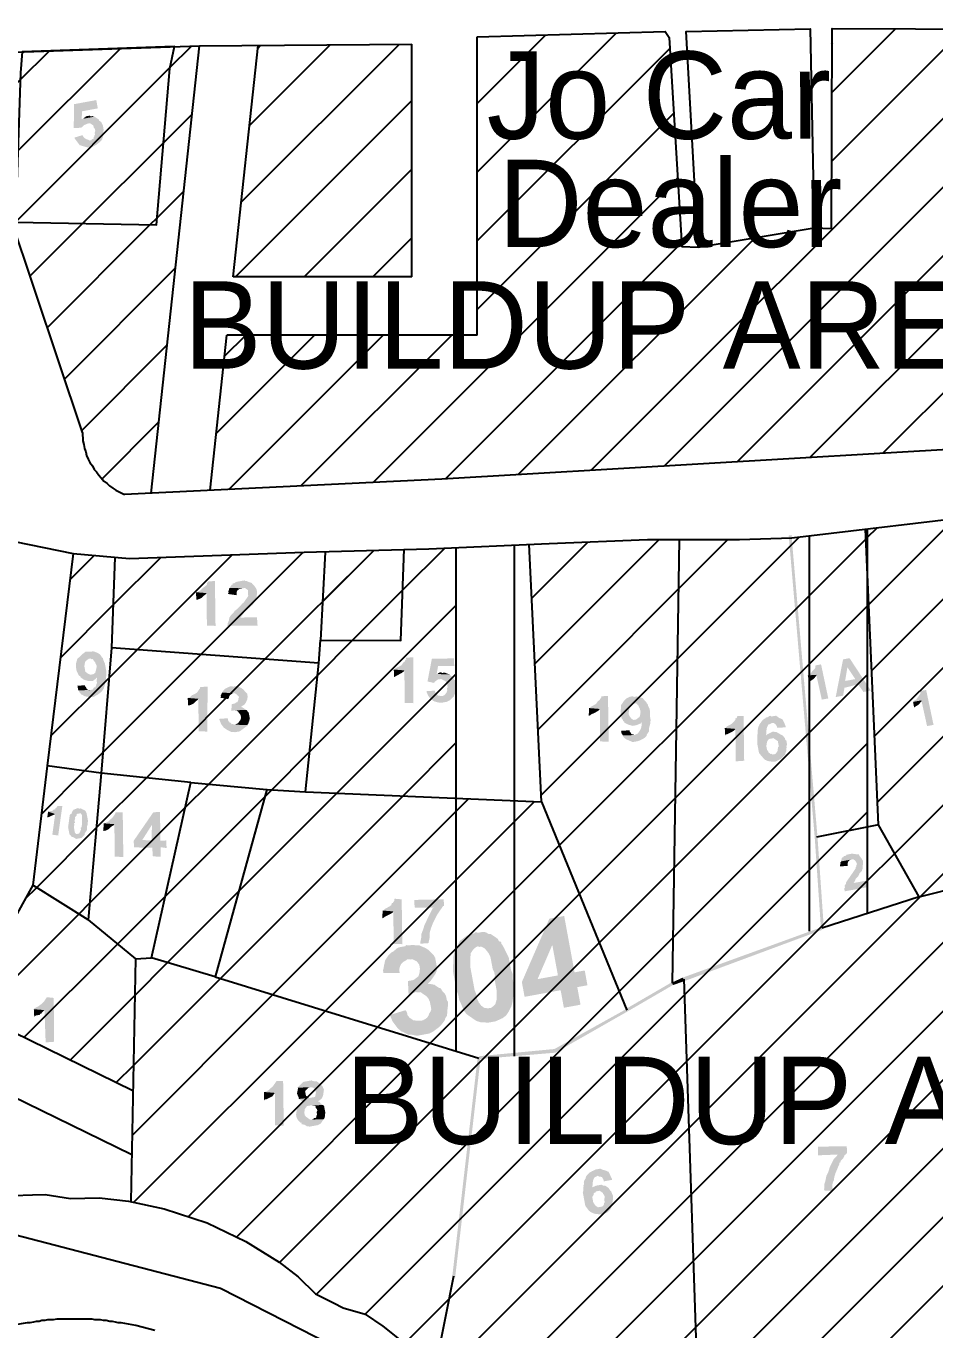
# Model space of a CAD drawing. Header units: metres. Extents: x 297 to 3998, y 336 to 1712.
# Drawn here: x 2964.6 to 3058.2, y 1105.3 to 1239.6 of the extents above; entities that cross this region are included whole.
import ezdxf

# ---------------------------------------------------------------- set-up
doc = ezdxf.new("R2010")
doc.units = ezdxf.units.M
doc.header["$MEASUREMENT"] = 0
doc.styles.get("Standard").update_dxf_attribs({"font": 'CENSCBK.TTF'})
pattern_1 = [(45, (-2513.5867, 677.9554), (-3.535534, 3.535534), [])]

msp = doc.modelspace()

# ---------------------------------------------------------------- hatches: boundary and pattern name
h = msp.add_hatch()
h.set_pattern_fill('ANSI31', color=2, scale=40, style=0)
h.set_pattern_definition(pattern_1)
h.paths.add_polyline_path([(3047.582, 1239.357), (3047.535, 1218.774), (3045.752, 1218.839), (3033.816, 1216.837), (3032.127, 1216.919), (3030.82, 1238.434), (3030.412, 1239.048), (3011.058, 1238.506), (3011.058, 1207.802), (2985.275, 1207.802), (2983.554, 1191.809), (3007.402, 1192.971), (3072.266, 1196.752), (3084.713, 1198.652), (3086.519, 1200.068), (3088.325, 1201.484), (3090.097, 1203.09), (3091.755, 1204.773), (3093.319, 1206.44), (3093.729, 1212.225), (3094.045, 1217.992), (3094.265, 1223.742), (3094.372, 1229.57), (3094.289, 1235.363), (3094.184, 1235.934), (3094.114, 1236.315), (3094.061, 1236.601), (3093.913, 1236.869), (3093.766, 1237.137), (3093.618, 1237.405), (3093.487, 1237.578), (3093.114, 1238.001), (3092.646, 1238.407), (3092.42, 1238.562), (3092.195, 1238.718), (3091.891, 1238.76), (3091.666, 1238.915), (3091.363, 1238.958), (3091.042, 1239.096), (3090.436, 1239.181)])
h.paths.add_polyline_path([(3092.739, 1224.544), (3083.179, 1210.182), (3072.899, 1207.205), (3063.979, 1211.271), (3065.124, 1225.362)], flags=16)
h = msp.add_hatch()
h.set_pattern_fill('ANSI31', color=2, scale=40, style=0)
h.set_pattern_definition(pattern_1)
h.paths.add_polyline_path([(2970.39, 1197.767), (2970.453, 1196.893), (2970.523, 1196.512), (2970.594, 1196.131), (2970.759, 1195.768), (2970.829, 1195.387), (2970.994, 1195.023), (2971.16, 1194.66), (2971.42, 1194.314), (2971.586, 1193.951), (2971.829, 1193.701), (2972.089, 1193.355), (2972.332, 1193.104), (2972.593, 1192.759), (2972.931, 1192.526), (2973.174, 1192.275), (2973.513, 1192.042), (2973.851, 1191.809), (2974.718, 1191.378), (2977.488, 1191.513), (2982.445, 1237.592), (2979.858, 1237.502), (2979.39, 1235.263), (2978.026, 1219.163), (2963.504, 1219.44), (2964.022, 1234.794), (2964.201, 1236.953), (2959.362, 1236.784), (2957.964, 1234.755)])
h = msp.add_hatch()
h.set_pattern_fill('ANSI31', color=2, scale=40, style=0)
h.set_pattern_definition(pattern_1)
h.paths.add_polyline_path([(2964.201, 1236.953), (2964.022, 1234.794), (2963.504, 1219.44), (2978.026, 1219.163), (2979.39, 1235.263), (2979.858, 1237.502)])
h = msp.add_hatch()
h.set_pattern_fill('ANSI31', color=2, scale=40, style=0)
h.set_pattern_definition(pattern_1)
h.paths.add_polyline_path([(3004.31, 1237.746), (2988.484, 1237.635), (2985.92, 1213.802), (3004.31, 1213.802)])
at = {"linetype": 'Continuous'}
for points in [[(2971.821, 1231.998), (2969.536, 1231.577), (2969.499, 1229.109), (2970.278, 1229.154), (2970.529, 1229.397), (2970.892, 1229.563), (2972.112, 1229.886), (2972.095, 1229.981), (2971.982, 1230.059), (2971.869, 1230.136), (2971.756, 1230.214), (2971.644, 1230.292), (2970.311, 1230.046), (2970.361, 1230.843), (2971.979, 1231.141)], [(2970.942, 1230.359), (2970.752, 1230.324), (2970.674, 1230.212), (2970.579, 1230.194), (2970.501, 1230.081), (2970.311, 1230.046), (2971.644, 1230.292), (2971.548, 1230.274), (2971.436, 1230.352), (2971.245, 1230.317), (2971.133, 1230.394), (2971.037, 1230.377)], [(2972.112, 1229.886), (2970.892, 1229.563), (2971.082, 1229.598), (2971.178, 1229.615), (2971.29, 1229.538), (2971.403, 1229.46), (2971.516, 1229.382), (2971.551, 1229.192), (2971.681, 1229.019), (2971.716, 1228.829), (2971.656, 1228.621), (2971.674, 1228.525), (2971.691, 1228.43), (2971.614, 1228.317), (2971.631, 1228.222), (2971.536, 1228.205), (2971.571, 1228.014), (2971.381, 1227.979), (2971.303, 1227.866), (2971.208, 1227.849), (2972.446, 1228.077), (2972.523, 1228.19), (2972.548, 1228.588), (2972.573, 1228.986), (2972.503, 1229.367), (2972.338, 1229.731), (2972.225, 1229.808)], [(2970.419, 1228.393), (2969.579, 1228.139), (2969.597, 1228.044), (2969.857, 1227.699), (2970.118, 1227.353), (2970.534, 1227.233), (2970.95, 1227.112), (2971.426, 1227.2), (2971.789, 1227.365), (2972.135, 1227.626), (2972.463, 1227.982), (2972.446, 1228.077), (2971.208, 1227.849), (2971.113, 1227.831), (2971, 1227.909), (2970.792, 1227.969), (2970.679, 1228.047), (2970.566, 1228.124), (2970.436, 1228.297)], [(3046.09, 1156.097), (3043.125, 1187.15), (3043.411, 1187.203)], [(3045.805, 1156.045), (3046.09, 1156.097), (3043.125, 1187.15)], [(2984.039, 1182.464), (2983.355, 1182.437), (2983.277, 1182.324), (2983.199, 1182.211), (2983.217, 1182.116), (2983.139, 1182.003), (2982.966, 1181.873), (2982.793, 1181.743), (2982.543, 1181.499), (2982.275, 1181.352), (2982.18, 1181.334), (2982.084, 1181.317), (2983.184, 1181.224), (2983.21, 1177.882), (2984.101, 1177.849)], [(2986.887, 1182.497), (2986.697, 1182.462), (2986.506, 1182.427), (2986.411, 1182.409), (2986.316, 1182.392), (2986.221, 1182.374), (2986.048, 1182.244), (2985.858, 1182.209), (2985.875, 1182.114), (2985.78, 1182.096), (2985.702, 1181.983), (2985.625, 1181.87), (2985.547, 1181.758), (2986.932, 1181.718), (2987.123, 1181.753), (2987.348, 1181.597), (2987.461, 1181.52), (2987.436, 1181.121), (2987.471, 1180.931), (2987.394, 1180.818), (2987.083, 1180.367), (2987.005, 1180.255), (2986.832, 1180.124), (2986.755, 1180.011), (2986.504, 1179.768), (2986.254, 1179.525), (2986.081, 1179.395), (2985.925, 1179.17), (2985.675, 1178.927), (2985.52, 1178.701), (2985.477, 1178.398), (2985.339, 1178.077), (2985.357, 1177.982), (2985.279, 1177.869), (2988.431, 1177.859), (2988.368, 1178.734), (2986.602, 1178.704), (2986.697, 1178.721), (2986.775, 1178.834), (2986.93, 1179.059), (2987.085, 1179.285), (2987.509, 1179.658), (2987.932, 1180.032), (2988.088, 1180.257), (2988.243, 1180.483), (2988.321, 1180.595), (2988.303, 1180.691), (2988.346, 1180.994), (2988.388, 1181.297), (2988.336, 1181.582), (2988.188, 1181.851), (2988.057, 1182.023), (2987.814, 1182.274), (2987.606, 1182.334), (2987.286, 1182.472), (2987.19, 1182.454), (2987.078, 1182.532)], [(2985.547, 1181.758), (2985.469, 1181.645), (2985.487, 1181.55), (2985.409, 1181.437), (2985.444, 1181.247), (2985.367, 1181.134), (2986.276, 1181.006), (2986.259, 1181.101), (2986.301, 1181.404), (2986.379, 1181.517), (2986.552, 1181.648), (2986.742, 1181.683), (2986.932, 1181.718)], [(2982.084, 1181.317), (2982.13, 1180.537), (2982.32, 1180.572), (2982.683, 1180.738), (2982.934, 1180.981), (2983.107, 1181.111), (2983.184, 1181.224)], [(2971.206, 1175.178), (2970.712, 1175.185), (2970.367, 1174.925), (2970.116, 1174.681), (2969.866, 1174.438), (2969.745, 1174.023), (2969.72, 1173.624), (2969.79, 1173.243), (2969.956, 1172.88), (2969.973, 1172.785), (2971.246, 1172.822), (2971.038, 1172.883), (2970.813, 1173.038), (2970.7, 1173.116), (2970.665, 1173.306), (2970.63, 1173.496), (2970.595, 1173.687), (2970.637, 1173.99), (2970.697, 1174.198), (2970.87, 1174.328), (2971.043, 1174.459), (2971.234, 1174.494), (2972.506, 1174.531), (2972.394, 1174.609), (2972.246, 1174.877), (2972.02, 1175.032), (2971.7, 1175.17), (2971.492, 1175.23), (2971.301, 1175.195)], [(2972.506, 1174.531), (2971.234, 1174.494), (2971.346, 1174.416), (2971.441, 1174.433), (2971.702, 1174.088), (2971.867, 1173.724), (2971.825, 1173.421), (2971.765, 1173.213), (2971.705, 1173.005), (2971.532, 1172.875), (2971.341, 1172.84), (2971.246, 1172.822), (2969.973, 1172.785), (2970.199, 1172.629), (2971.888, 1172.547), (2971.905, 1172.452), (2971.845, 1172.244), (2971.863, 1172.149), (2971.898, 1171.958), (2971.82, 1171.845), (2971.837, 1171.75), (2971.76, 1171.637), (2971.777, 1171.542), (2971.682, 1171.525), (2971.587, 1171.507), (2971.432, 1171.282), (2971.241, 1171.247), (2969.968, 1171.209), (2970.099, 1171.036), (2970.116, 1170.941), (2970.229, 1170.863), (2970.247, 1170.768), (2970.342, 1170.785), (2970.455, 1170.708), (2970.567, 1170.63), (2970.775, 1170.57), (2971.078, 1170.527), (2971.174, 1170.545), (2971.477, 1170.502), (2971.745, 1170.65), (2972.013, 1170.798), (2972.186, 1170.928), (2972.359, 1171.059), (2972.592, 1171.397), (2972.712, 1171.813), (2972.832, 1172.229), (2972.84, 1172.722), (2972.847, 1173.216), (2972.777, 1173.597), (2972.707, 1173.978), (2972.541, 1174.341), (2972.524, 1174.436)], [(3004.484, 1174.616), (3003.704, 1174.57), (3003.722, 1174.475), (3003.74, 1174.38), (3003.644, 1174.362), (3003.584, 1174.155), (3003.489, 1174.137), (3003.411, 1174.024), (3003.256, 1173.799), (3002.988, 1173.651), (3002.625, 1173.486), (3002.547, 1173.373), (3002.452, 1173.355), (3003.552, 1173.263), (3003.577, 1169.92), (3004.469, 1169.888)], [(3008.64, 1174.496), (3006.38, 1174.473), (3005.927, 1172.125), (3006.646, 1171.962), (3006.628, 1172.058), (3006.801, 1172.188), (3006.974, 1172.318), (3007.069, 1172.336), (3007.165, 1172.353), (3007.26, 1172.371), (3008.628, 1172.426), (3008.498, 1172.599), (3008.385, 1172.677), (3008.272, 1172.754), (3008.254, 1172.849), (3006.869, 1172.889), (3007.014, 1173.704), (3008.685, 1173.716)], [(3046.455, 1173.884), (3045.884, 1173.778), (3045.842, 1173.475), (3045.591, 1173.232), (3045.436, 1173.007), (3045.185, 1172.764), (3045.09, 1172.746), (3045.964, 1172.809), (3046.533, 1170.256), (3047.2, 1170.378)], [(3049.389, 1174.523), (3048.723, 1174.4), (3047.961, 1170.519), (3048.723, 1170.659), (3048.868, 1171.473), (3050.279, 1171.832), (3048.936, 1172.175), (3049.166, 1173.596)], [(3049.389, 1174.523), (3049.166, 1173.596), (3049.983, 1172.368), (3048.936, 1172.175), (3050.279, 1171.832), (3050.818, 1171.045), (3051.579, 1171.185)], [(2970.199, 1172.629), (2970.216, 1172.534), (2970.555, 1172.301), (2970.971, 1172.181), (2971.464, 1172.174), (2971.81, 1172.434), (2971.888, 1172.547)], [(3002.452, 1173.355), (3002.497, 1172.576), (3002.765, 1172.724), (3003.033, 1172.872), (3003.301, 1173.02), (3003.474, 1173.15), (3003.552, 1173.263)], [(3007.44, 1172.995), (3007.327, 1173.072), (3007.137, 1173.037), (3006.964, 1172.907), (3006.869, 1172.889), (3008.254, 1172.849), (3007.839, 1172.97), (3007.726, 1173.047), (3007.631, 1173.03)], [(3008.628, 1172.426), (3007.26, 1172.371), (3007.355, 1172.388), (3007.468, 1172.311), (3007.581, 1172.233), (3007.788, 1172.173), (3007.806, 1172.078), (3007.936, 1171.905), (3008.007, 1171.524), (3007.929, 1171.411), (3007.964, 1171.221), (3007.904, 1171.013), (3007.748, 1170.787), (3007.576, 1170.657), (3007.385, 1170.622), (3008.676, 1170.564), (3008.658, 1170.66), (3008.873, 1171.093), (3008.898, 1171.491), (3008.828, 1171.872), (3008.758, 1172.253), (3008.645, 1172.331)], [(3045.09, 1172.746), (3045.213, 1172.08), (3045.654, 1172.358), (3045.982, 1172.714), (3045.964, 1172.809)], [(2970.66, 1171.73), (2969.881, 1171.685), (2969.951, 1171.304), (2969.968, 1171.209), (2971.241, 1171.247), (2971.051, 1171.211), (2970.938, 1171.289), (2970.825, 1171.367), (2970.808, 1171.462), (2970.677, 1171.635)], [(2983.285, 1171.595), (2982.506, 1171.55), (2982.523, 1171.455), (2982.446, 1171.342), (2982.368, 1171.23), (2982.29, 1171.117), (2982.213, 1171.004), (2982.04, 1170.874), (2981.677, 1170.708), (2981.426, 1170.465), (2981.331, 1170.448), (2981.236, 1170.43), (2982.335, 1170.338), (2982.361, 1166.995), (2983.253, 1166.963)], [(2984.776, 1170.984), (2984.638, 1170.663), (2984.656, 1170.568), (2984.578, 1170.455), (2985.392, 1170.31), (2985.47, 1170.423), (2985.53, 1170.631), (2985.608, 1170.744), (2985.876, 1170.891), (2985.971, 1170.909)], [(2986.039, 1171.611), (2985.943, 1171.593), (2985.64, 1171.636), (2985.277, 1171.47), (2985.009, 1171.322), (2984.776, 1170.984), (2985.971, 1170.909), (2986.066, 1170.927), (2986.292, 1170.771), (2986.535, 1170.521), (2986.457, 1170.408), (2986.475, 1170.313), (2986.414, 1170.105), (2986.337, 1169.992), (2986.242, 1169.975), (2986.069, 1169.844), (2985.878, 1169.809), (2985.783, 1169.792), (2985.715, 1169.09), (2986.096, 1169.16), (2987.274, 1169.18), (2987.161, 1169.258), (2987.048, 1169.336), (2986.823, 1169.491), (2986.728, 1169.473), (2986.805, 1169.586), (2987.073, 1169.734), (2987.229, 1169.96), (2987.366, 1170.28), (2987.409, 1170.583), (2987.356, 1170.869), (2987.113, 1171.12), (2986.983, 1171.292), (2986.758, 1171.448), (2986.437, 1171.586), (2986.324, 1171.663), (2986.134, 1171.628)], [(3006.691, 1171.183), (3005.817, 1171.121), (3005.834, 1171.025), (3006, 1170.662), (3006.26, 1170.316), (3006.599, 1170.083), (3007.014, 1169.963), (3007.413, 1169.938), (3007.889, 1170.026), (3008.252, 1170.191), (3008.58, 1170.547), (3008.676, 1170.564), (3007.385, 1170.622), (3007.082, 1170.665), (3006.987, 1170.647), (3006.969, 1170.742), (3006.857, 1170.82), (3006.839, 1170.915), (3006.726, 1170.993), (3006.709, 1171.088)], [(3057.277, 1171.251), (3056.705, 1171.146), (3056.663, 1170.842), (3056.43, 1170.504), (3056.275, 1170.279), (3056.006, 1170.131), (3055.929, 1170.018), (3056.786, 1170.176), (3057.372, 1167.528), (3058.039, 1167.651)], [(2981.236, 1170.43), (2981.281, 1169.651), (2981.566, 1169.704), (2981.834, 1169.852), (2982.085, 1170.095), (2982.258, 1170.225), (2982.335, 1170.338)], [(3024.513, 1170.628), (3023.829, 1170.6), (3023.846, 1170.505), (3023.768, 1170.392), (3023.691, 1170.28), (3023.613, 1170.167), (3023.518, 1170.149), (3023.44, 1170.037), (3023.285, 1169.811), (3023.017, 1169.663), (3022.749, 1169.515), (3022.671, 1169.403), (3022.576, 1169.385), (3023.676, 1169.292), (3023.701, 1165.95), (3024.593, 1165.918)], [(3027.284, 1170.548), (3027.188, 1170.53), (3027.076, 1170.608), (3026.79, 1170.555), (3026.427, 1170.39), (3026.176, 1170.147), (3026.021, 1169.921), (3025.943, 1169.809), (3025.866, 1169.696), (3025.841, 1169.298), (3025.798, 1168.994), (3025.851, 1168.709), (3025.921, 1168.328), (3026.051, 1168.155), (3027.324, 1168.193), (3027.133, 1168.158), (3026.908, 1168.313), (3026.778, 1168.486), (3026.63, 1168.754), (3026.672, 1169.057), (3026.715, 1169.36), (3026.775, 1169.568), (3026.93, 1169.794), (3027.216, 1169.846), (3028.489, 1169.884), (3028.471, 1169.979), (3028.228, 1170.23), (3028.098, 1170.403), (3027.89, 1170.463), (3027.474, 1170.583), (3027.379, 1170.565)], [(3028.489, 1169.884), (3027.216, 1169.846), (3027.406, 1169.881), (3027.65, 1169.631), (3027.815, 1169.268), (3027.85, 1169.077), (3027.868, 1168.982), (3027.825, 1168.679), (3027.765, 1168.471), (3027.592, 1168.341), (3027.419, 1168.21), (3027.324, 1168.193), (3026.051, 1168.155), (3026.069, 1168.06), (3026.181, 1167.982), (3027.965, 1167.917), (3027.983, 1167.822), (3027.958, 1167.424), (3027.82, 1167.103), (3027.587, 1166.765), (3027.224, 1166.599), (3026.046, 1166.579), (3026.064, 1166.484), (3026.194, 1166.311), (3026.42, 1166.156), (3026.74, 1166.018), (3027.061, 1165.88), (3027.347, 1165.933), (3027.632, 1165.985), (3027.995, 1166.151), (3028.264, 1166.299), (3028.514, 1166.542), (3028.497, 1166.637), (3028.574, 1166.75), (3028.73, 1166.975), (3028.755, 1167.373), (3028.875, 1167.789), (3028.9, 1168.188), (3028.83, 1168.569), (3028.855, 1168.967), (3028.785, 1169.348), (3028.637, 1169.616), (3028.619, 1169.711), (3028.602, 1169.806)], [(3055.929, 1170.018), (3056.034, 1169.447), (3056.475, 1169.725), (3056.803, 1170.081), (3056.786, 1170.176)], [(2985.362, 1168.336), (2984.488, 1168.273), (2984.505, 1168.178), (2984.688, 1167.72), (2984.949, 1167.374), (2985.287, 1167.141), (2985.721, 1166.925), (2986.119, 1166.9), (2986.595, 1166.988), (2986.941, 1167.249), (2987.286, 1167.509), (2987.364, 1167.622), (2986.074, 1167.679), (2985.866, 1167.74), (2985.771, 1167.722), (2985.64, 1167.895), (2985.545, 1167.877), (2985.528, 1167.973), (2985.415, 1168.05), (2985.397, 1168.145)], [(2987.274, 1169.18), (2986.096, 1169.16), (2986.191, 1169.178), (2986.417, 1169.022), (2986.547, 1168.85), (2986.678, 1168.677), (2986.73, 1168.391), (2986.67, 1168.183), (2986.515, 1167.958), (2986.437, 1167.845), (2986.169, 1167.697), (2986.074, 1167.679), (2987.364, 1167.622), (2987.519, 1167.847), (2987.502, 1167.943), (2987.58, 1168.055), (2987.562, 1168.151), (2987.64, 1168.263), (2987.605, 1168.454), (2987.587, 1168.549), (2987.534, 1168.835), (2987.517, 1168.93), (2987.404, 1169.007), (2987.387, 1169.103)], [(3022.576, 1169.385), (3022.526, 1168.588), (3022.621, 1168.606), (3022.794, 1168.736), (3023.157, 1168.902), (3023.425, 1169.049), (3023.598, 1169.18), (3023.676, 1169.292)], [(3038.476, 1168.574), (3037.792, 1168.547), (3037.809, 1168.451), (3037.732, 1168.339), (3037.636, 1168.321), (3037.654, 1168.226), (3037.576, 1168.113), (3037.499, 1168), (3037.248, 1167.757), (3036.98, 1167.609), (3036.712, 1167.462), (3036.634, 1167.349), (3036.539, 1167.331), (3037.639, 1167.239), (3037.664, 1163.896), (3038.539, 1163.959)], [(3041.532, 1168.547), (3041.342, 1168.512), (3041.229, 1168.589), (3041.134, 1168.572), (3040.961, 1168.441), (3040.866, 1168.424), (3040.771, 1168.406), (3040.693, 1168.294), (3040.598, 1168.276), (3040.347, 1168.033), (3040.27, 1167.92), (3041.465, 1167.845), (3041.56, 1167.863), (3041.673, 1167.785), (3041.785, 1167.707), (3041.933, 1167.439), (3041.951, 1167.344), (3042.825, 1167.407), (3042.808, 1167.502), (3042.625, 1167.96), (3042.477, 1168.229), (3042.156, 1168.366), (3041.818, 1168.599), (3041.628, 1168.564)], [(3026.738, 1167.1), (3025.863, 1167.038), (3025.916, 1166.752), (3026.046, 1166.579), (3027.224, 1166.599), (3027.111, 1166.677), (3027.016, 1166.659), (3026.903, 1166.737), (3026.885, 1166.832), (3026.773, 1166.91), (3026.755, 1167.005)], [(3026.181, 1167.982), (3026.199, 1167.887), (3026.632, 1167.672), (3027.048, 1167.551), (3027.429, 1167.621), (3027.888, 1167.804), (3027.965, 1167.917)], [(3036.539, 1167.331), (3036.584, 1166.552), (3036.567, 1166.647), (3036.757, 1166.682), (3037.12, 1166.848), (3037.388, 1166.996), (3037.561, 1167.126), (3037.639, 1167.239)], [(3040.27, 1167.92), (3040.114, 1167.695), (3039.977, 1167.374), (3039.934, 1167.071), (3039.909, 1166.673), (3039.884, 1166.274), (3039.876, 1165.781), (3039.947, 1165.4), (3040.017, 1165.019), (3040.069, 1164.733), (3040.182, 1164.656), (3040.2, 1164.56), (3040.443, 1164.31), (3040.686, 1164.059), (3041.006, 1163.922), (3041.31, 1163.879), (3041.708, 1163.854), (3042.071, 1164.019), (3042.339, 1164.167), (3042.59, 1164.41), (3042.668, 1164.523), (3042.763, 1164.541), (3041.472, 1164.598), (3041.36, 1164.676), (3041.265, 1164.658), (3041.152, 1164.736), (3041.039, 1164.814), (3041.021, 1164.909), (3040.891, 1165.082), (3040.839, 1165.367), (3040.821, 1165.462), (3040.864, 1165.766), (3040.924, 1165.974), (3041.079, 1166.199), (3041.365, 1166.252), (3041.46, 1166.269), (3042.733, 1166.307), (3042.49, 1166.557), (3040.723, 1166.527), (3040.801, 1166.64), (3040.826, 1167.038), (3040.869, 1167.342), (3041.006, 1167.662), (3041.37, 1167.828), (3041.465, 1167.845)], [(3041.527, 1166.971), (3041.164, 1166.805), (3040.896, 1166.658), (3040.723, 1166.527), (3042.49, 1166.557), (3041.831, 1166.928), (3041.735, 1166.911)], [(3042.733, 1166.307), (3041.46, 1166.269), (3041.555, 1166.287), (3041.668, 1166.209), (3042.006, 1165.976), (3042.076, 1165.595), (3042.111, 1165.405), (3042.016, 1165.387), (3041.991, 1164.989), (3041.758, 1164.651), (3041.663, 1164.633), (3041.472, 1164.598), (3042.763, 1164.541), (3042.805, 1164.844), (3042.883, 1164.956), (3042.865, 1165.052), (3042.908, 1165.355), (3042.891, 1165.45), (3042.951, 1165.658), (3042.88, 1166.039), (3042.768, 1166.116), (3042.75, 1166.212)], [(2968.325, 1159.29), (2967.832, 1159.298), (2967.677, 1159.072), (2967.581, 1159.055), (2967.599, 1158.959), (2967.504, 1158.942), (2967.408, 1158.924), (2967.331, 1158.812), (2967.236, 1158.794), (2967.14, 1158.777), (2967.045, 1158.759), (2966.855, 1158.724), (2967.591, 1158.466), (2967.293, 1156.344), (2967.9, 1156.259)], [(2970.144, 1159.035), (2970.049, 1159.017), (2969.936, 1159.095), (2969.478, 1158.912), (2969.323, 1158.686), (2969.263, 1158.479), (2969.167, 1158.461), (2969.09, 1158.348), (2969.047, 1158.045), (2969.005, 1157.742), (2968.962, 1157.439), (2968.919, 1157.136), (2968.937, 1157.04), (2968.954, 1156.945), (2969.007, 1156.66), (2969.06, 1156.374), (2969.303, 1156.123), (2969.511, 1156.063), (2969.736, 1155.908), (2970.022, 1155.961), (2970.307, 1156.013), (2970.558, 1156.256), (2970.636, 1156.369), (2969.839, 1156.419), (2969.744, 1156.402), (2969.613, 1156.574), (2969.596, 1156.67), (2969.561, 1156.86), (2969.508, 1157.146), (2969.568, 1157.354), (2969.551, 1157.449), (2969.533, 1157.544), (2969.628, 1157.562), (2969.611, 1157.657), (2969.593, 1157.752), (2969.576, 1157.847), (2969.653, 1157.96), (2969.636, 1158.055), (2969.618, 1158.15), (2969.714, 1158.168), (2969.696, 1158.263), (2969.791, 1158.281), (2969.774, 1158.376), (2969.851, 1158.489), (2970.137, 1158.541), (2970.838, 1158.474), (2970.821, 1158.569), (2970.673, 1158.837), (2970.352, 1158.975), (2970.24, 1159.052)], [(2966.855, 1158.724), (2966.77, 1158.118), (2966.865, 1158.135), (2967.591, 1158.466)], [(2970.838, 1158.474), (2970.137, 1158.541), (2970.232, 1158.559), (2970.25, 1158.464), (2970.362, 1158.386), (2970.355, 1157.892), (2970.347, 1157.399), (2970.305, 1157.096), (2970.21, 1157.078), (2970.245, 1156.888), (2970.262, 1156.792), (2970.167, 1156.775), (2970.185, 1156.68), (2970.107, 1156.567), (2970.029, 1156.454), (2969.934, 1156.437), (2969.839, 1156.419), (2970.636, 1156.369), (2970.618, 1156.464), (2970.851, 1156.802), (2970.876, 1157.201), (2970.936, 1157.409), (2970.961, 1157.807), (2970.926, 1157.998), (2970.874, 1158.283), (2970.856, 1158.378)], [(2972.59, 1157.517), (2972.54, 1156.72), (2972.825, 1156.772), (2973.093, 1156.92), (2973.344, 1157.163), (2973.612, 1157.311), (2973.69, 1157.424)], [(2974.544, 1158.664), (2973.86, 1158.637), (2973.765, 1158.619), (2973.782, 1158.524), (2973.705, 1158.411), (2973.627, 1158.298), (2973.549, 1158.186), (2973.472, 1158.073), (2973.299, 1157.943), (2973.048, 1157.7), (2972.78, 1157.552), (2972.685, 1157.534), (2972.59, 1157.517), (2973.69, 1157.424), (2973.715, 1154.082), (2974.607, 1154.049)], [(2978.38, 1158.682), (2977.696, 1158.654), (2975.677, 1155.723), (2975.704, 1155.039), (2977.583, 1154.991), (2977.646, 1154.117), (2978.443, 1154.067), (2978.458, 1155.054), (2979.064, 1154.969), (2979.019, 1155.748), (2978.43, 1155.738), (2976.551, 1155.786), (2977.543, 1157.346)], [(2978.38, 1158.682), (2977.543, 1157.346), (2977.538, 1155.771), (2976.551, 1155.786), (2978.43, 1155.738)], [(3046.745, 1146.669), (3045.805, 1156.045), (3046.09, 1156.097)], [(3046.442, 1146.712), (3046.745, 1146.669), (3045.805, 1156.045)], [(3048.521, 1153.592), (3048.443, 1153.479), (3048.461, 1153.384), (3048.401, 1153.176), (3048.418, 1153.081), (3049.197, 1153.126), (3049.18, 1153.221), (3049.222, 1153.524), (3049.3, 1153.637), (3049.473, 1153.767), (3049.568, 1153.785)], [(3049.463, 1154.356), (3049.273, 1154.321), (3049.177, 1154.303), (3049.082, 1154.286), (3049.004, 1154.173), (3048.909, 1154.156), (3048.814, 1154.138), (3048.736, 1154.025), (3048.641, 1154.008), (3048.564, 1153.895), (3048.581, 1153.8), (3048.503, 1153.687), (3048.521, 1153.592), (3049.568, 1153.785), (3049.759, 1153.82), (3049.984, 1153.665), (3050.132, 1153.397), (3050.15, 1153.301), (3050.072, 1153.189), (3050.089, 1153.093), (3050.012, 1152.981), (3050.029, 1152.885), (3049.874, 1152.66), (3049.796, 1152.547), (3049.563, 1152.209), (3049.33, 1151.871), (3049.097, 1151.532), (3049.02, 1151.42), (3049.037, 1151.324), (3048.96, 1151.212), (3048.882, 1151.099), (3048.899, 1151.004), (3048.917, 1150.909), (3048.839, 1150.796), (3048.857, 1150.701), (3048.874, 1150.605), (3048.892, 1150.51), (3051.272, 1150.949), (3051.149, 1151.615), (3049.816, 1151.37), (3049.894, 1151.482), (3050.032, 1151.803), (3050.282, 1152.046), (3050.42, 1152.367), (3050.671, 1152.61), (3050.653, 1152.705), (3050.731, 1152.818), (3050.756, 1153.216), (3050.781, 1153.615), (3050.633, 1153.883), (3050.372, 1154.228), (3050.355, 1154.324), (3050.26, 1154.306), (3049.957, 1154.349), (3049.653, 1154.391), (3049.558, 1154.374)], [(3003.27, 1149.684), (3002.568, 1149.751), (3002.491, 1149.638), (3002.508, 1149.543), (3002.43, 1149.43), (3002.353, 1149.318), (3002.258, 1149.3), (3002.197, 1149.092), (3002.025, 1148.962), (3001.757, 1148.814), (3001.488, 1148.666), (3001.411, 1148.553), (3001.316, 1148.536), (3002.415, 1148.443), (3002.441, 1145.101), (3003.333, 1145.068)], [(3007.599, 1149.694), (3004.56, 1149.626), (3004.605, 1148.847), (3006.58, 1148.817), (3006.484, 1148.799), (3006.269, 1148.366), (3006.053, 1147.932), (3005.838, 1147.499), (3005.623, 1147.065), (3005.502, 1146.65), (3005.304, 1146.121), (3005.279, 1145.722), (3005.177, 1145.211), (3005.194, 1145.116), (3006.069, 1145.179), (3006.051, 1145.274), (3006.154, 1145.785), (3006.161, 1146.279), (3006.281, 1146.695), (3006.479, 1147.223), (3006.695, 1147.657), (3006.91, 1148.09), (3007.221, 1148.541), (3007.532, 1148.992), (3007.627, 1149.01)], [(3001.316, 1148.536), (3001.265, 1147.739), (3001.361, 1147.757), (3001.534, 1147.887), (3001.802, 1148.035), (3002.165, 1148.2), (3002.338, 1148.331), (3002.415, 1148.443)], [(3020.002, 1147.976), (3018.479, 1147.696), (3015.645, 1141.169), (3015.926, 1139.645), (3019.639, 1140.33), (3019.973, 1138.521), (3021.686, 1138.836), (3021.353, 1140.645), (3022.4, 1140.838), (3022.12, 1142.362), (3017.264, 1141.467), (3018.78, 1144.995)], [(3020.002, 1147.976), (3018.78, 1144.995), (3019.359, 1141.853), (3017.264, 1141.467), (3021.072, 1142.169)], [(3032.218, 1141.63), (3032.384, 1141.267), (3046.519, 1146.824)], [(3032.384, 1141.267), (3046.519, 1146.824), (3046.572, 1146.539)], [(3010.862, 1146.292), (3010.689, 1146.162), (3010.404, 1146.109), (3009.945, 1145.926), (3009.6, 1145.666), (3009.254, 1145.405), (3009.038, 1144.972), (3008.805, 1144.633), (3008.685, 1144.218), (3008.582, 1143.706), (3008.575, 1143.213), (3008.567, 1142.719), (3008.56, 1142.226), (3008.648, 1141.75), (3008.735, 1141.274), (3008.823, 1140.798), (3008.911, 1140.322), (3009.094, 1139.863), (3009.164, 1139.482), (3009.199, 1139.292), (3009.347, 1139.024), (3009.53, 1138.565), (3009.695, 1138.202), (3009.956, 1137.856), (3010.294, 1137.623), (3010.632, 1137.39), (3010.97, 1137.157), (3011.386, 1137.037), (3011.785, 1137.012), (3012.183, 1136.987), (3012.564, 1137.057), (3012.945, 1137.127), (3013.308, 1137.293), (3013.671, 1137.458), (3014.017, 1137.719), (3014.25, 1138.057), (3014.466, 1138.49), (3014.543, 1138.603), (3014.603, 1138.811), (3012.301, 1138.485), (3012.206, 1138.468), (3011.807, 1138.493), (3011.469, 1138.726), (3011.208, 1139.071), (3011.043, 1139.435), (3010.955, 1139.911), (3010.772, 1140.369), (3010.702, 1140.75), (3010.632, 1141.131), (3010.562, 1141.512), (3010.509, 1141.797), (3010.421, 1142.273), (3010.334, 1142.749), (3010.341, 1143.243), (3010.349, 1143.737), (3010.374, 1144.135), (3010.607, 1144.473), (3010.857, 1144.716), (3011.125, 1144.864), (3013.506, 1145.303), (3013.298, 1145.363), (3013.15, 1145.631), (3012.924, 1145.786), (3012.699, 1145.942), (3012.473, 1146.097), (3012.17, 1146.139), (3011.945, 1146.295), (3011.641, 1146.337), (3011.356, 1146.285), (3011.165, 1146.25)], [(3003.722, 1144.976), (3003.644, 1144.864), (3003.263, 1144.794), (3002.978, 1144.741), (3002.71, 1144.593), (3002.459, 1144.35), (3002.191, 1144.202), (3001.94, 1143.959), (3001.707, 1143.621), (3001.552, 1143.395), (3001.509, 1143.092), (3003.89, 1143.531), (3004.193, 1143.488), (3004.383, 1143.523), (3004.817, 1143.308), (3005.077, 1142.962), (3005.147, 1142.581), (3005.122, 1142.183), (3005.002, 1141.767), (3004.656, 1141.506), (3004.484, 1141.376), (3004.198, 1141.324), (3003.912, 1141.271), (3003.985, 1139.808), (3004.253, 1139.956), (3004.712, 1140.138), (3007.092, 1140.577), (3006.866, 1140.732), (3006.641, 1140.888), (3006.13, 1140.99), (3005.939, 1140.955), (3006.267, 1141.311), (3006.5, 1141.649), (3006.733, 1141.988), (3006.871, 1142.308), (3006.914, 1142.611), (3006.844, 1142.992), (3006.791, 1143.278), (3006.721, 1143.659), (3006.573, 1143.927), (3006.33, 1144.177), (3006.087, 1144.428), (3005.749, 1144.661), (3005.428, 1144.799), (3005.107, 1144.936), (3004.709, 1144.961), (3004.311, 1144.987), (3004.025, 1144.934)], [(3013.506, 1145.303), (3011.125, 1144.864), (3011.238, 1144.786), (3011.429, 1144.822), (3011.749, 1144.684), (3011.992, 1144.433), (3012.253, 1144.087), (3012.418, 1143.724), (3012.506, 1143.248), (3012.576, 1142.867), (3012.646, 1142.486), (3012.794, 1142.218), (3012.864, 1141.838), (3012.839, 1141.439), (3012.909, 1141.058), (3012.997, 1140.582), (3013.067, 1140.202), (3013.06, 1139.708), (3013.035, 1139.31), (3012.915, 1138.894), (3012.664, 1138.651), (3012.491, 1138.52), (3012.301, 1138.485), (3014.603, 1138.811), (3014.663, 1139.019), (3014.706, 1139.322), (3014.749, 1139.625), (3014.774, 1140.024), (3014.816, 1140.327), (3014.824, 1140.82), (3014.754, 1141.201), (3014.683, 1141.582), (3014.708, 1141.98), (3014.525, 1142.439), (3014.455, 1142.82), (3014.385, 1143.201), (3014.297, 1143.677), (3014.132, 1144.04), (3013.984, 1144.308), (3013.819, 1144.671), (3013.671, 1144.939), (3013.541, 1145.112)], [(3001.509, 1143.092), (3001.449, 1142.884), (3001.407, 1142.581), (3001.347, 1142.373), (3001.399, 1142.088), (3003.07, 1142.1), (3003.018, 1142.386), (3003.06, 1142.689), (3003.198, 1143.01), (3003.449, 1143.253), (3003.717, 1143.401), (3003.89, 1143.531)], [(3031.129, 1141.134), (3031.181, 1140.848), (3032.218, 1141.63)], [(3031.181, 1140.848), (3032.218, 1141.63), (3032.384, 1141.267)], [(3007.092, 1140.577), (3004.712, 1140.138), (3005.015, 1140.096), (3005.205, 1140.131), (3005.431, 1139.976), (3005.543, 1139.898), (3005.769, 1139.743), (3006.012, 1139.492), (3006.177, 1139.129), (3006.265, 1138.653), (3006.318, 1138.367), (3006.258, 1138.159), (3006.102, 1137.934), (3006.042, 1137.726), (3005.887, 1137.5), (3005.714, 1137.37), (3005.446, 1137.222), (3005.255, 1137.187), (3007.766, 1137.453), (3007.921, 1137.678), (3007.964, 1137.981), (3007.989, 1138.38), (3008.031, 1138.683), (3008.056, 1139.081), (3007.909, 1139.349), (3007.838, 1139.73), (3007.691, 1139.998), (3007.448, 1140.249), (3007.3, 1140.517)], [(3026.321, 1138.378), (3026.469, 1138.109), (3031.033, 1141.116)], [(3026.469, 1138.109), (3031.033, 1141.116), (3031.181, 1140.848)], [(2967.437, 1139.537), (2966.735, 1139.605), (2966.658, 1139.492), (2966.425, 1139.154), (2966.174, 1138.911), (2965.829, 1138.65), (2965.465, 1138.485), (2965.388, 1138.372), (2966.487, 1138.279), (2966.608, 1134.955), (2967.482, 1135.017)], [(2965.388, 1138.372), (2965.433, 1137.593), (2965.606, 1137.723), (2965.701, 1137.741), (2965.796, 1137.758), (2965.986, 1137.793), (2966.064, 1137.906), (2966.159, 1137.923), (2966.237, 1138.036), (2966.487, 1138.279)], [(3003.677, 1138.274), (3002.094, 1137.786), (3002.129, 1137.595), (3002.312, 1137.137), (3002.572, 1136.791), (3002.833, 1136.445), (3003.189, 1136.117), (3003.509, 1135.979), (3003.943, 1135.764), (3004.341, 1135.739), (3004.852, 1135.636), (3005.233, 1135.706), (3005.614, 1135.776), (3006.09, 1135.864), (3006.453, 1136.03), (3006.799, 1136.29), (3007.145, 1136.551), (3007.473, 1136.907), (3007.706, 1137.245), (3007.766, 1137.453), (3005.255, 1137.187), (3004.762, 1137.195), (3004.459, 1137.237), (3004.12, 1137.47), (3003.877, 1137.721), (3003.825, 1138.006)], [(3026.416, 1138.395), (3019.075, 1133.892), (3019.005, 1134.273)], [(3026.469, 1138.109), (3026.416, 1138.395), (3019.075, 1133.892)], [(3011.093, 1133.406), (3008.774, 1110.731), (3008.471, 1110.774)], [(3011.396, 1133.363), (3011.093, 1133.406), (3008.774, 1110.731)], [(3019.075, 1133.892), (3019.005, 1134.273), (3011.223, 1133.233)], [(3019.005, 1134.273), (3011.223, 1133.233), (3011.266, 1133.536)], [(2991.062, 1130.995), (2990.378, 1130.967), (2990.3, 1130.854), (2990.222, 1130.742), (2990.145, 1130.629), (2990.067, 1130.516), (2989.989, 1130.403), (2989.816, 1130.273), (2989.566, 1130.03), (2989.298, 1129.882), (2989.203, 1129.865), (2989.107, 1129.847), (2990.207, 1129.754), (2990.232, 1126.412), (2991.124, 1126.38)], [(2993.91, 1131.027), (2993.815, 1131.01), (2993.434, 1130.94), (2993.149, 1130.887), (2992.898, 1130.644), (2992.648, 1130.401), (2992.57, 1130.288), (2993.938, 1130.343), (2994.146, 1130.283), (2994.259, 1130.206), (2994.371, 1130.128), (2994.406, 1129.937), (2994.441, 1129.747), (2994.381, 1129.539), (2994.399, 1129.444), (2994.321, 1129.331), (2994.226, 1129.314), (2994.131, 1129.296), (2993.845, 1129.243), (2992.685, 1129.128), (2992.798, 1129.05), (2993.023, 1128.895), (2993.136, 1128.817), (2993.041, 1128.8), (2992.773, 1128.652), (2992.618, 1128.427), (2992.48, 1128.106), (2992.437, 1127.803), (2992.395, 1127.5), (2992.447, 1127.214), (2992.595, 1126.946), (2992.838, 1126.695), (2992.933, 1126.713), (2992.968, 1126.522), (2993.272, 1126.48), (2993.497, 1126.325), (2993.8, 1126.282), (2994.086, 1126.335), (2994.372, 1126.387), (2994.657, 1126.44), (2994.925, 1126.588), (2995.081, 1126.813), (2995.236, 1127.039), (2993.963, 1127.001), (2993.868, 1126.983), (2993.53, 1127.216), (2993.417, 1127.294), (2993.287, 1127.467), (2993.234, 1127.753), (2993.294, 1127.961), (2993.277, 1128.056), (2993.354, 1128.169), (2993.432, 1128.281), (2993.51, 1128.394), (2993.605, 1128.412), (2993.89, 1128.464), (2995.163, 1128.502), (2995.05, 1128.58), (2994.938, 1128.657), (2994.807, 1128.83), (2994.599, 1128.89), (2994.695, 1128.908), (2995.04, 1129.168), (2995.178, 1129.489), (2995.221, 1129.792), (2995.263, 1130.095), (2995.098, 1130.459), (2994.855, 1130.709), (2994.517, 1130.942), (2994.118, 1130.967), (2994.005, 1131.045)], [(2989.107, 1129.847), (2989.075, 1128.955), (2989.152, 1129.068), (2989.343, 1129.103), (2989.706, 1129.268), (2989.974, 1129.416), (2990.13, 1129.642), (2990.207, 1129.754)], [(2992.57, 1130.288), (2992.587, 1130.193), (2992.485, 1129.682), (2992.65, 1129.319), (2992.685, 1129.128), (2993.845, 1129.243), (2993.75, 1129.226), (2993.542, 1129.286), (2993.525, 1129.381), (2993.412, 1129.459), (2993.394, 1129.554), (2993.359, 1129.744), (2993.342, 1129.84), (2993.324, 1129.935), (2993.575, 1130.178), (2993.652, 1130.291), (2993.938, 1130.343)], [(2995.163, 1128.502), (2993.89, 1128.464), (2994.081, 1128.499), (2994.194, 1128.422), (2994.289, 1128.439), (2994.401, 1128.362), (2994.419, 1128.266), (2994.437, 1128.171), (2994.549, 1128.093), (2994.584, 1127.903), (2994.507, 1127.79), (2994.524, 1127.695), (2994.559, 1127.505), (2994.482, 1127.392), (2994.499, 1127.297), (2994.422, 1127.184), (2994.326, 1127.166), (2994.231, 1127.149), (2994.154, 1127.036), (2993.963, 1127.001), (2995.236, 1127.039), (2995.314, 1127.151), (2995.374, 1127.359), (2995.399, 1127.758), (2995.346, 1128.043), (2995.293, 1128.329), (2995.276, 1128.424)], [(3049.101, 1124.265), (3046.157, 1124.215), (3046.125, 1123.323), (3048.177, 1123.406), (3048.099, 1123.293), (3047.771, 1122.937), (3047.555, 1122.504), (3047.34, 1122.07), (3047.22, 1121.655), (3047.004, 1121.221), (3046.902, 1120.71), (3046.781, 1120.294), (3046.774, 1119.8), (3046.791, 1119.705), (3047.588, 1119.655), (3047.666, 1119.768), (3047.613, 1120.054), (3047.638, 1120.452), (3047.776, 1120.773), (3047.819, 1121.076), (3047.939, 1121.492), (3048.077, 1121.812), (3048.214, 1122.133), (3048.352, 1122.454), (3048.335, 1122.549), (3048.43, 1122.567), (3048.49, 1122.775), (3048.74, 1123.018), (3048.878, 1123.338), (3049.051, 1123.469), (3049.129, 1123.581)], [(3022.3, 1121.197), (3022.223, 1121.085), (3022.24, 1120.989), (3022.163, 1120.877), (3022.085, 1120.764), (3022.025, 1120.556), (3022.06, 1120.365), (3021.982, 1120.253), (3022, 1120.157), (3021.957, 1119.854), (3021.992, 1119.664), (3021.915, 1119.551), (3021.985, 1119.17), (3022.037, 1118.885), (3022.108, 1118.504), (3022.16, 1118.218), (3022.178, 1118.123), (3022.308, 1117.95), (3022.569, 1117.604), (3022.794, 1117.449), (3023.115, 1117.311), (3023.418, 1117.269), (3023.816, 1117.244), (3024.102, 1117.296), (3024.465, 1117.462), (3024.716, 1117.705), (3024.793, 1117.818), (3024.871, 1117.93), (3023.581, 1117.988), (3023.486, 1117.97), (3023.373, 1118.048), (3023.147, 1118.203), (3023.13, 1118.298), (3022.999, 1118.471), (3022.929, 1118.852), (3022.894, 1119.043), (3022.972, 1119.155), (3023.05, 1119.268), (3023.032, 1119.363), (3023.11, 1119.476), (3023.205, 1119.494), (3023.283, 1119.606), (3023.473, 1119.641), (3023.568, 1119.659), (3024.746, 1119.679), (3024.728, 1119.774), (3024.615, 1119.852), (3022.832, 1119.917), (3022.909, 1120.03), (3022.934, 1120.428), (3022.977, 1120.731), (3023.115, 1121.052), (3023.478, 1121.217), (3023.591, 1121.14)], [(3023.641, 1121.936), (3023.545, 1121.919), (3023.26, 1121.866), (3022.897, 1121.701), (3022.628, 1121.553), (3022.378, 1121.31), (3022.3, 1121.197), (3023.591, 1121.14), (3023.894, 1121.097), (3024.042, 1120.829), (3024.077, 1120.639), (3024.934, 1120.797), (3024.916, 1120.892), (3024.751, 1121.255), (3024.585, 1121.618), (3024.265, 1121.756), (3023.849, 1121.876), (3023.736, 1121.954)], [(3023.653, 1120.265), (3023.558, 1120.248), (3023.272, 1120.195), (3022.909, 1120.03), (3022.832, 1119.917), (3024.615, 1119.852), (3024.598, 1119.947), (3024.26, 1120.18), (3023.956, 1120.223), (3023.844, 1120.3)], [(3024.746, 1119.679), (3023.568, 1119.659), (3023.663, 1119.677), (3023.776, 1119.599), (3024.002, 1119.444), (3024.019, 1119.348), (3024.149, 1119.175), (3024.185, 1118.985), (3024.124, 1118.777), (3024.177, 1118.491), (3024.099, 1118.379), (3024.117, 1118.284), (3024.039, 1118.171), (3023.962, 1118.058), (3023.866, 1118.04), (3023.581, 1117.988), (3024.871, 1117.93), (3024.854, 1118.025), (3024.974, 1118.441), (3025.016, 1118.745), (3025.041, 1119.143), (3024.876, 1119.506), (3024.858, 1119.601)]]:
    msp.add_hatch(color=0, dxfattribs=at).paths.add_polyline_path(points)
h = msp.add_hatch()
h.set_pattern_fill('ANSI31', color=2, scale=40, style=0)
h.set_pattern_definition(pattern_1)
h.paths.add_polyline_path([(3064.273, 1189.373), (3051.22, 1187.83), (3051.22, 1183.779), (3052.357, 1157.35), (3056.574, 1149.957), (3061.186, 1151.102), (3070.521, 1154.397)])
h = msp.add_hatch()
h.set_pattern_fill('ANSI31', color=2, scale=40, style=0)
h.set_pattern_definition(pattern_1)
h.paths.add_polyline_path([(3017.663, 1159.719), (3008.86, 1160.093), (3008.86, 1134.053), (2984.066, 1141.715), (2977.506, 1143.657), (2975.853, 1143.549), (2975.38, 1118.556), (2978.823, 1117.813), (2983.225, 1116.36), (2987.221, 1114.438), (2990.664, 1112.316), (2992.616, 1110.806), (2994.412, 1109.069), (2996.259, 1108.13), (2997.239, 1107.621), (2999.526, 1106.96), (3001.33, 1105.717), (3004.557, 1103.162), (3006.837, 1102.007), (3010.851, 1099.99), (3013.322, 1098.871), (3015.87, 1097.863), (3017.413, 1096.967), (3017.97, 1096.085), (3018.438, 1095.679), (3019.936, 1095.561), (3021.565, 1095.271), (3023.021, 1094.85), (3024.434, 1094.126), (3026.964, 1093.214), (3028.342, 1092.68), (3030.091, 1092.806), (3033.173, 1093.177), (3042.245, 1094.159), (3049.977, 1094.403), (3054.289, 1094.508), (3057.346, 1094.481), (3061.322, 1093.737), (3063.705, 1093.093), (3064.144, 1093.005), (3062.876, 1124.835), (3061.186, 1151.102), (3056.574, 1149.957), (3051.22, 1148.235), (3051.22, 1183.779), (3051.046, 1187.81), (3043.461, 1186.913), (3038.052, 1186.73), (3028.567, 1186.735), (3018.466, 1186.347), (3016.415, 1186.253)])
h = msp.add_hatch()
h.set_pattern_fill('ANSI31', color=2, scale=40, style=0)
h.set_pattern_definition(pattern_1)
h.paths.add_polyline_path([(2994.752, 1174.004), (2994.903, 1176.394), (3003.181, 1176.344), (3003.512, 1185.711), (2993.236, 1185.439), (2975.244, 1184.781), (2973.746, 1184.912), (2973.396, 1175.581)])
h = msp.add_hatch()
h.set_pattern_fill('ANSI31', color=2, scale=40, style=0)
h.set_pattern_definition(pattern_1)
h.paths.add_polyline_path([(2994.903, 1176.394), (2994.752, 1174.004), (2993.355, 1160.752), (3008.86, 1160.093), (3008.86, 1185.907), (3006.052, 1185.779), (3003.512, 1185.711), (3003.181, 1176.344)])
h = msp.add_hatch()
h.set_pattern_fill('ANSI31', color=2, scale=40, style=0)
h.set_pattern_definition(pattern_1)
h.paths.add_polyline_path([(3003.512, 1185.711), (2995.404, 1185.496), (2994.903, 1176.394), (3003.181, 1176.344)])
h = msp.add_hatch()
h.set_pattern_fill('ANSI31', color=2, scale=40, style=0)
h.set_pattern_definition(pattern_1)
h.paths.add_polyline_path([(2966.774, 1163.434), (2972.327, 1162.685), (2973.396, 1175.581), (2973.746, 1184.912), (2969.442, 1185.287)])
h = msp.add_hatch()
h.set_pattern_fill('ANSI31', color=2, scale=40, style=0)
h.set_pattern_definition(pattern_1)
h.paths.add_polyline_path([(2973.396, 1175.581), (2972.327, 1162.685), (2981.559, 1161.729), (2989.371, 1161.003), (2993.355, 1160.752), (2994.752, 1174.004)])
h = msp.add_hatch()
h.set_pattern_fill('ANSI31', color=2, scale=40, style=0)
h.set_pattern_definition(pattern_1)
h.paths.add_polyline_path([(2972.327, 1162.685), (2966.774, 1163.434), (2965.297, 1151.152), (2970.977, 1147.572)])
h = msp.add_hatch()
h.set_pattern_fill('ANSI31', color=2, scale=40, style=0)
h.set_pattern_definition(pattern_1)
h.paths.add_polyline_path([(2970.977, 1147.572), (2975.853, 1143.549), (2977.506, 1143.657), (2981.559, 1161.729), (2972.327, 1162.685)])
h = msp.add_hatch()
h.set_pattern_fill('ANSI31', color=2, scale=40, style=0)
h.set_pattern_definition(pattern_1)
h.paths.add_polyline_path([(2989.371, 1161.003), (2981.559, 1161.729), (2977.506, 1143.657), (2984.066, 1141.715)])
h = msp.add_hatch()
h.set_pattern_fill('ANSI31', color=2, scale=40, style=0)
h.set_pattern_definition(pattern_1)
h.paths.add_polyline_path([(2993.355, 1160.752), (2989.371, 1161.003), (2984.066, 1141.715), (3008.86, 1134.053), (3008.86, 1160.093)])
h = msp.add_hatch()
h.set_pattern_fill('ANSI31', color=2, scale=40, style=0)
h.set_pattern_definition(pattern_1)
h.paths.add_polyline_path([(3056.574, 1149.957), (3052.357, 1157.35), (3051.22, 1157.123), (3051.22, 1148.235)])
h = msp.add_hatch()
h.set_pattern_fill('ANSI31', color=2, scale=40, style=0)
h.set_pattern_definition(pattern_1)
h.paths.add_polyline_path([(2970.977, 1147.572), (2965.297, 1151.152), (2958.278, 1138.489), (2975.597, 1130.015), (2975.853, 1143.549)])

# ---------------------------------------------------------------- linework, layer by layer
at = {"color": 2}
for p, q in [((3011.058, 1207.802), (3011.058, 1238.506)), ((2977.488, 1191.513), (2982.445, 1237.592)), ((2985.92, 1213.802), (2988.484, 1237.635)), ((3004.31, 1213.802), (3004.31, 1237.746)), ((3004.31, 1213.802), (2985.92, 1213.802)), ((2983.554, 1191.809), (2985.275, 1207.802)), ((3011.058, 1207.802), (2985.275, 1207.802)), ((3045.22, 1187.121), (3045.22, 1146.424)), ((3051.22, 1187.83), (3051.22, 1148.235)), ((3008.86, 1185.907), (3008.86, 1134.053)), ((3014.86, 1186.182), (3014.86, 1133.53)), ((2958.278, 1138.489), (2975.597, 1130.015)), ((2955.366, 1133.235), (2975.472, 1123.396))]:
    msp.add_line(p, q, dxfattribs=at)
at = {"color": 0, "linetype": 'Continuous'}
for p, q in [((2982.445, 1237.592), (3004.31, 1237.746)), ((3072.266, 1196.752), (3007.402, 1192.971)), ((3007.402, 1192.971), (2974.718, 1191.378))]:
    msp.add_line(p, q, dxfattribs=at)
at = {"color": 0}
msp.add_line((3008.599, 1110.887), (3006.837, 1102.007), dxfattribs=at)
at = {"color": 0, "linetype": 'Continuous'}
for points in [[(3011.058, 1238.506), (3030.412, 1239.048), (3030.82, 1238.434), (3032.127, 1216.919), (3033.816, 1216.837), (3032.577, 1239.053), (3045.322, 1239.334), (3045.752, 1218.839), (3047.535, 1218.774), (3047.582, 1239.357), (3090.436, 1239.181)], [(2970.39, 1197.767), (2957.964, 1234.755), (2959.362, 1236.784)], [(2959.362, 1236.784), (2982.445, 1237.592)], [(2964.022, 1234.794), (2963.504, 1219.44), (2978.026, 1219.163), (2979.39, 1235.263), (2979.861, 1237.515), (2964.201, 1236.953), (2964.022, 1234.794)], [(3047.578, 1237.768), (3047.644, 1237.884)], [(3033.816, 1216.837), (3045.752, 1218.839)], [(2970.39, 1197.767), (2970.453, 1196.893), (2970.523, 1196.512), (2970.594, 1196.131), (2970.759, 1195.768), (2970.829, 1195.387), (2970.994, 1195.023), (2971.16, 1194.66), (2971.42, 1194.314), (2971.586, 1193.951), (2971.829, 1193.701), (2972.089, 1193.355), (2972.332, 1193.104), (2972.593, 1192.759), (2972.931, 1192.526), (2973.174, 1192.275), (2973.513, 1192.042), (2973.851, 1191.809), (2974.718, 1191.378)], [(3050.995, 1187.714), (3051.062, 1187.811)], [(3056.574, 1149.957), (3052.357, 1157.35), (3051.046, 1187.81)], [(2969.442, 1185.287), (2966.774, 1163.434), (2965.297, 1151.152), (2951.26, 1125.826), (2946.82, 1124.811), (2950.801, 1136.865), (2953.905, 1146.198), (2957.412, 1157.082), (2959.433, 1170.154), (2961.87, 1186.845)], [(2995.401, 1185.444), (2994.903, 1176.394), (3003.181, 1176.344), (3003.513, 1185.757)], [(3017.663, 1159.719), (3016.414, 1186.264)], [(3031.146, 1141.039), (3031.878, 1186.751)], [(2973.746, 1184.899), (2973.396, 1175.581), (2972.327, 1162.685)], [(3051.22, 1181.871), (3051.268, 1181.956)], [(3051.22, 1178.817), (3051.396, 1179.125)], [(2994.752, 1174.004), (2994.903, 1176.394)], [(2994.752, 1174.004), (2973.396, 1175.581)], [(2989.371, 1161.003), (2993.355, 1160.752), (2994.752, 1174.004)], [(2972.327, 1162.685), (2966.774, 1163.434)], [(2837.504, 1161.727), (2838.818, 1161.568), (2847.545, 1153.496), (2871.107, 1150.732), (2865.435, 1144.405), (2873.361, 1129.061), (2902.014, 1109.717), (2922.885, 1110.226), (2956.919, 1116.844), (2984.627, 1109.644), (3005.861, 1098.809), (3020.188, 1088.191), (3077.856, 1085.137), (3108.4, 1091.536), (3139.452, 1082.373), (3149.997, 1088.773), (3214.647, 1069.938), (3229.991, 1061.066), (3251.008, 1065.138), (3262.28, 1059.829), (3295.151, 1068.338), (3305.404, 1065.938), (3322.93, 1053.648), (3378.054, 1056.557)], [(2972.327, 1162.685), (2970.977, 1147.572)], [(2970.977, 1147.572), (2975.853, 1143.549), (2977.506, 1143.657), (2981.559, 1161.729)], [(2981.559, 1161.729), (2972.327, 1162.685)], [(2981.559, 1161.729), (2989.371, 1161.003), (2984.066, 1141.715)], [(2993.355, 1160.752), (2993.355, 1160.752)], [(2993.355, 1160.752), (3017.663, 1159.719)], [(3017.663, 1159.719), (3026.438, 1138.289)], [(3052.357, 1157.35), (3045.995, 1156.08)], [(3056.574, 1149.957), (3061.186, 1151.102), (3070.521, 1154.397)], [(2970.977, 1147.572), (2965.297, 1151.152)], [(3056.574, 1149.957), (3046.537, 1146.729)], [(2975.853, 1143.549), (2975.38, 1118.556)], [(2984.066, 1141.715), (2977.506, 1143.657)], [(2984.066, 1141.715), (3011.205, 1133.328)], [(3033.972, 1093.263), (3032.349, 1141.457)], [(2963.312, 1119.187), (2965.268, 1119.253), (2966.541, 1119.29), (2969.174, 1118.89), (2972.118, 1118.94), (2975.132, 1118.609), (2978.823, 1117.813), (2983.225, 1116.36), (2987.221, 1114.438), (2990.664, 1112.316), (2992.616, 1110.806), (2994.412, 1109.069), (2996.259, 1108.13), (2997.239, 1107.621), (2999.526, 1106.96), (3001.33, 1105.717), (3004.557, 1103.162)], [(2975.9, 1105.79), (2974.373, 1106.081), (2974.082, 1106.081), (2973.791, 1106.154), (2973.5, 1106.226), (2973.209, 1106.226), (2972.846, 1106.299), (2972.555, 1106.299), (2972.264, 1106.372), (2971.973, 1106.372), (2971.682, 1106.372), (2971.391, 1106.444), (2971.1, 1106.444), (2970.737, 1106.444), (2970.446, 1106.444), (2970.155, 1106.444), (2969.864, 1106.444), (2969.573, 1106.444), (2969.209, 1106.444), (2968.919, 1106.444), (2968.628, 1106.444), (2968.337, 1106.444), (2968.046, 1106.444), (2967.755, 1106.444), (2967.391, 1106.372), (2967.1, 1106.372), (2966.81, 1106.372), (2966.519, 1106.299), (2966.228, 1106.299), (2965.937, 1106.226), (2965.646, 1106.226), (2965.355, 1106.154), (2964.992, 1106.081), (2964.701, 1106.081), (2963.101, 1105.79)], [(2977.863, 1105.281), (2975.9, 1105.79)]]:
    msp.add_lwpolyline(points, dxfattribs=at)
at = {"color": 7, "linetype": 'ByBlock'}
msp.add_lwpolyline([(2865.055, 1230.702), (2887.789, 1234.1), (2890.112, 1229.275), (2910.976, 1232.79), (2919.521, 1198.332), (2929.64, 1196.378), (2946.117, 1198.213), (2962.358, 1200.224), (2961.87, 1186.845), (2969.442, 1185.287), (2975.244, 1184.781), (2993.236, 1185.439), (3006.052, 1185.779), (3018.466, 1186.347), (3028.567, 1186.735), (3038.052, 1186.73), (3043.461, 1186.913), (3064.273, 1189.373)], dxfattribs=at)
at = {"color": 1, "linetype": 'ByBlock'}
msp.add_circle((3312.782, 1009.358), 500, dxfattribs=at)

# ---------------------------------------------------------------- texts
at = {"color": 4, "linetype": 'Continuous'}
for s, p in [('Jo Car  ', (3012.03, 1228.009)), (' Dealer', (3009.855, 1216.855)), ('BUILDUP AREA ', (2980.82, 1204.34)), ('BUILDUP AREA ', (2997.492, 1124.478))]:
    msp.add_text(s, height=9, dxfattribs=at).set_placement(p)

doc.saveas('drawing.dxf')
